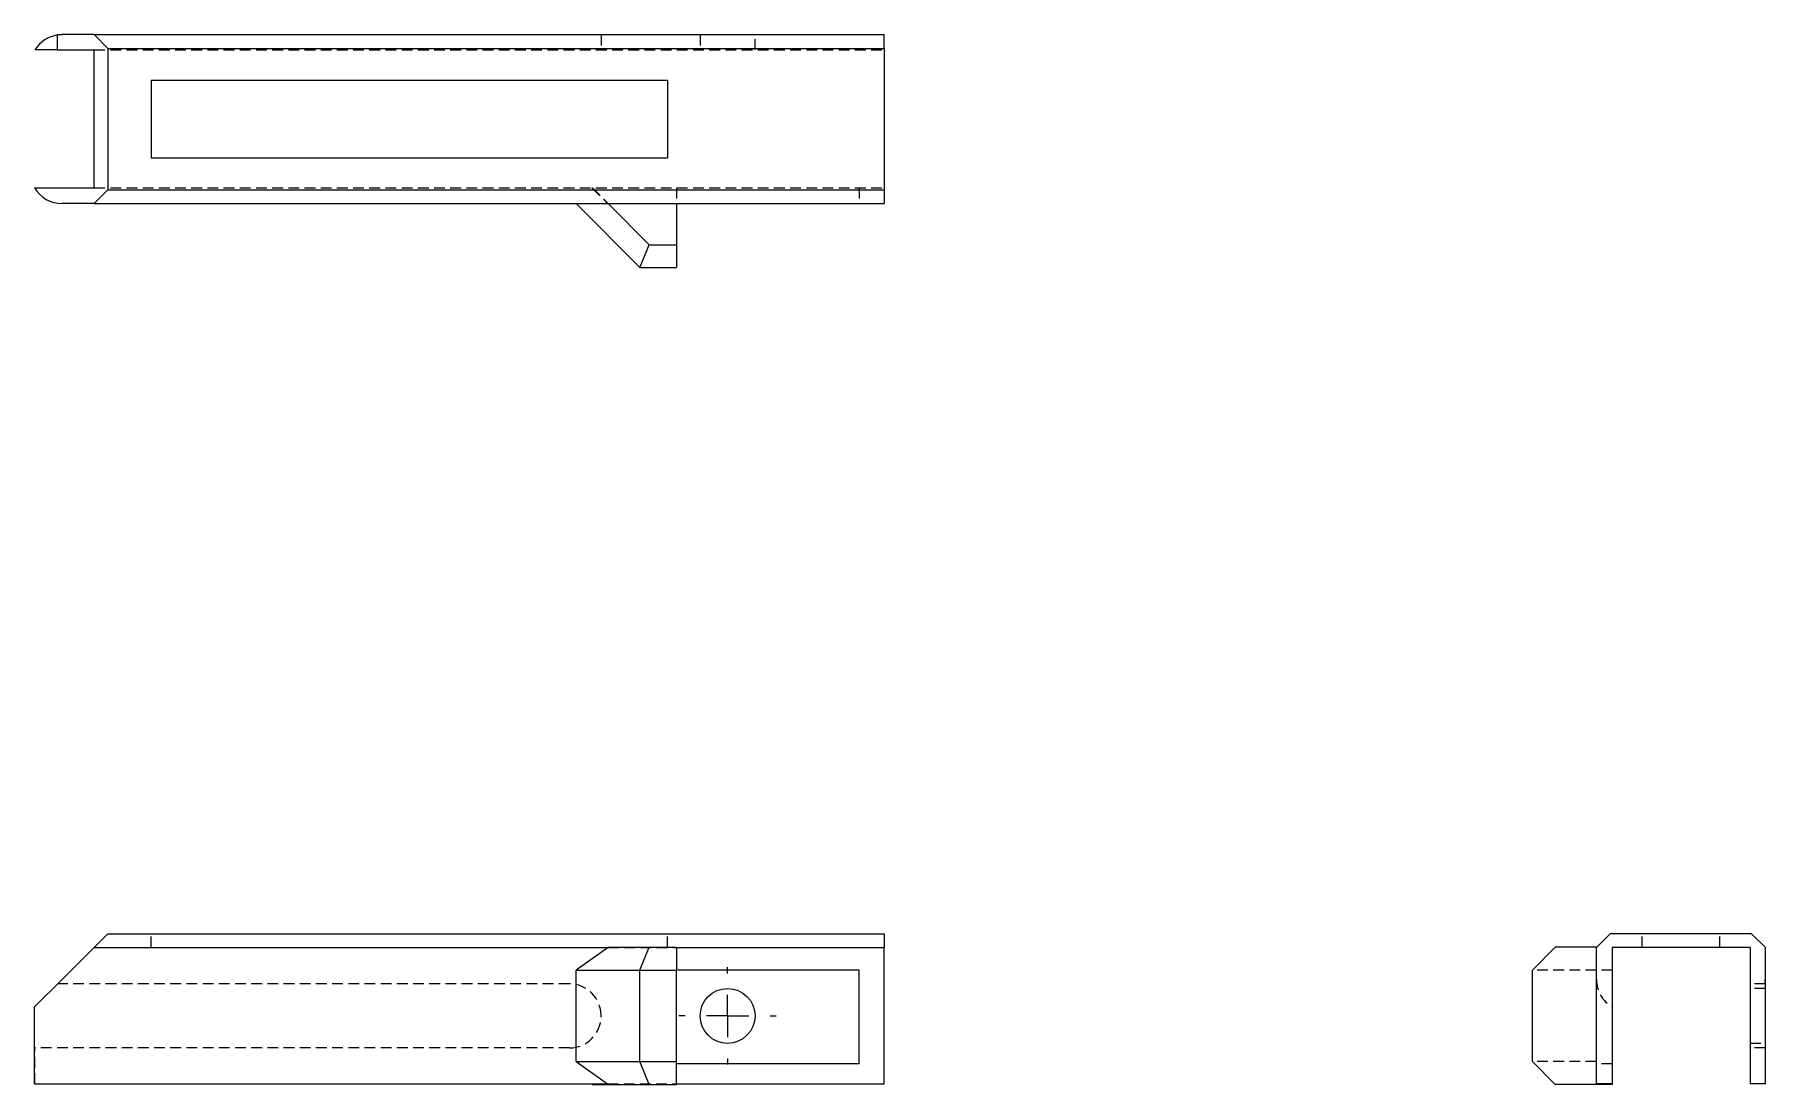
# Model space of a CAD drawing. Header units: millimetres. Extents: x 33 to 237, y 48 to 172.
import ezdxf

# ---------------------------------------------------------------- set-up
doc = ezdxf.new("R2010")
doc.units = ezdxf.units.MM
doc.linetypes.add('HIDDEN', pattern=[1.905, 1.27, -0.635])
doc.layers.add('10', color=7, linetype='Continuous')

# ---------------------------------------------------------------- blocks, each defined once
blk = doc.blocks.new('SW_CENTERMARKSYMBOL_0')
at = {"layer": '10', "color": 0}
for p, q in [((0, 5), (0, 5.73)), ((0, 0), (0, 2.5)), ((-5, 0), (-5.73, 0)), ((0, 0), (-2.5, 0)), ((0, 0), (0, -2.5)), ((0, 0), (2.5, 0)), ((5, 0), (5.73, 0)), ((0, -5), (0, -5.73))]:
    blk.add_line(p, q, dxfattribs=at)

msp = doc.modelspace()

# ---------------------------------------------------------------- linework, layer by layer
at = {"color": 7, "linetype": 'Continuous', "lineweight": 25}
for p, q in [((35.71, 169.91), (35.71, 171.67)), ((40.01, 171.71), (36.24, 171.71)), ((40.01, 171.71), (133, 171.71)), ((40.01, 171.71), (41.62, 170.09)), ((133, 170.09), (133, 171.71)), ((35.71, 169.91), (33.03, 169.91)), ((35.71, 169.91), (40.01, 169.91)), ((40.01, 153.67), (40.01, 169.91)), ((41.62, 170.09), (133, 170.09)), ((41.62, 170.09), (41.62, 153.43)), ((133, 170.09), (133, 153.43)), ((46.73, 166.33), (107.47, 166.33)), ((46.73, 166.33), (46.73, 157.19)), ((107.47, 166.33), (107.47, 157.19)), ((46.73, 157.19), (107.47, 157.19)), ((33, 153.67), (40.01, 153.67)), ((40.01, 151.82), (41.62, 153.43)), ((41.62, 153.43), (133, 153.43)), ((133, 153.43), (133, 151.82)), ((40.01, 151.82), (36.24, 151.82)), ((40.01, 151.82), (100.49, 151.82)), ((96.72, 151.82), (104.24, 144.29)), ((100.49, 151.82), (100.5, 151.84)), ((100.5, 151.84), (108.54, 151.84)), ((100.5, 151.84), (105.35, 146.98)), ((108.54, 151.84), (108.54, 146.98)), ((108.54, 151.82), (133, 151.82)), ((104.24, 144.29), (105.35, 146.98)), ((105.35, 146.98), (108.54, 146.98)), ((108.54, 146.98), (108.54, 144.29)), ((104.24, 144.29), (108.54, 144.29)), ((40.01, 64.26), (41.62, 65.87)), ((41.62, 65.87), (133, 65.87)), ((133, 65.87), (133, 64.26)), ((218.43, 65.87), (216.82, 64.26)), ((235.09, 65.87), (218.43, 65.87)), ((235.09, 65.87), (236.71, 64.26)), ((40.01, 64.26), (36.24, 60.49)), ((40.01, 64.26), (100.49, 64.26)), ((100.49, 64.26), (96.72, 61.59)), ((100.49, 64.26), (100.5, 64.28)), ((100.5, 64.28), (105.35, 64.28)), ((104.24, 61.59), (105.35, 64.28)), ((105.35, 64.28), (108.54, 64.28)), ((108.54, 64.28), (108.54, 61.59)), ((108.54, 64.26), (133, 64.26)), ((133, 48.18), (133, 64.26)), ((211.98, 64.28), (209.29, 61.59)), ((216.84, 64.28), (211.98, 64.28)), ((216.82, 48.18), (216.82, 64.26)), ((234.91, 64.26), (218.67, 64.26)), ((218.67, 64.26), (218.67, 48.18)), ((234.91, 64.26), (234.91, 48.18)), ((236.71, 48.18), (236.71, 64.26)), ((96.72, 50.82), (96.72, 61.59)), ((96.72, 61.59), (104.24, 61.59)), ((104.24, 61.59), (108.54, 61.59)), ((104.24, 50.82), (104.24, 61.59)), ((108.54, 50.82), (108.54, 61.59)), ((130.04, 61.57), (108.54, 61.57)), ((130.04, 50.55), (130.04, 61.57)), ((209.29, 50.82), (209.29, 61.59)), ((33, 57.25), (36.24, 60.49)), ((33, 48.18), (33, 57.25)), ((96.72, 50.82), (104.24, 50.82)), ((96.72, 50.82), (100.44, 48.18)), ((104.24, 50.82), (108.54, 50.82)), ((105.35, 48.13), (104.24, 50.82)), ((108.54, 48.13), (108.54, 50.82)), ((130.04, 50.55), (108.54, 50.55)), ((211.98, 48.13), (209.29, 50.82)), ((33, 48.18), (36.24, 48.18)), ((36.24, 48.18), (100.44, 48.18)), ((98.66, 48.13), (98.59, 48.18)), ((98.66, 48.13), (105.35, 48.13)), ((105.35, 48.13), (108.54, 48.13)), ((108.54, 48.18), (133, 48.18)), ((218.67, 48.13), (211.98, 48.13)), ((218.67, 48.18), (216.82, 48.18)), ((218.67, 48.18), (218.67, 48.13)), ((236.71, 48.18), (234.91, 48.18))]:
    msp.add_line(p, q, dxfattribs=at)
at = {"color": 7, "linetype": 'HIDDEN', "lineweight": 18}
for p, q in [((99.67, 171.71), (99.67, 169.91)), ((111.34, 171.71), (111.34, 169.91)), ((117.79, 169.91), (117.79, 171.71)), ((40.01, 169.91), (133, 169.91)), ((40.01, 153.67), (133, 153.67)), ((98.59, 153.67), (100.44, 151.82)), ((98.66, 153.67), (100.5, 151.84)), ((108.54, 153.67), (108.54, 151.84)), ((130.04, 153.67), (130.04, 151.82)), ((46.73, 64.26), (46.73, 65.87)), ((107.47, 64.26), (107.47, 65.87)), ((222.19, 64.26), (222.19, 65.87)), ((231.33, 64.26), (231.33, 65.87)), ((100.49, 64.26), (108.54, 64.26)), ((216.82, 61.59), (209.29, 61.59)), ((218.67, 61.57), (216.82, 61.57)), ((95.96, 59.96), (35.71, 59.96)), ((236.71, 59.96), (234.91, 59.96)), ((236.71, 59.42), (234.91, 59.42)), ((99.67, 56.14), (99.67, 56.25)), ((234.91, 52.97), (236.71, 52.97)), ((33.03, 48.18), (33.03, 52.43)), ((95.96, 52.43), (33.03, 52.43)), ((236.71, 52.43), (234.91, 52.43)), ((216.82, 50.82), (209.29, 50.82)), ((218.67, 50.55), (216.82, 50.55)), ((100.44, 48.18), (108.54, 48.18))]:
    msp.add_line(p, q, dxfattribs=at)
at = {"color": 7, "linetype": 'Continuous', "lineweight": 25}
msp.add_circle((114.56, 56.19), 3.23, dxfattribs=at)
for centre, start, end in [((36.24, 167.94), 98.2132, 148.5719), ((36.24, 167.94), 90, 98.2132), ((36.24, 155.58), 210.4737, 270)]:
    msp.add_arc(centre, 3.76, start, end, dxfattribs=at)
at = {"color": 7, "linetype": 'HIDDEN', "lineweight": 18}
for centre, radius, start, end in [((95.96, 56.25), 3.71, 0, 90), ((220.58, 60.49), 3.76, 180, 239.5263), ((232.94, 60.49), 3.76, 351.7868, 0), ((95.96, 56.14), 3.71, 270, 0)]:
    msp.add_arc(centre, radius, start, end, dxfattribs=at)

# ---------------------------------------------------------------- block references
at = {"layer": '10'}
msp.add_blockref('SW_CENTERMARKSYMBOL_0', (114.56, 56.19), dxfattribs=at)

doc.saveas('drawing.dxf')
